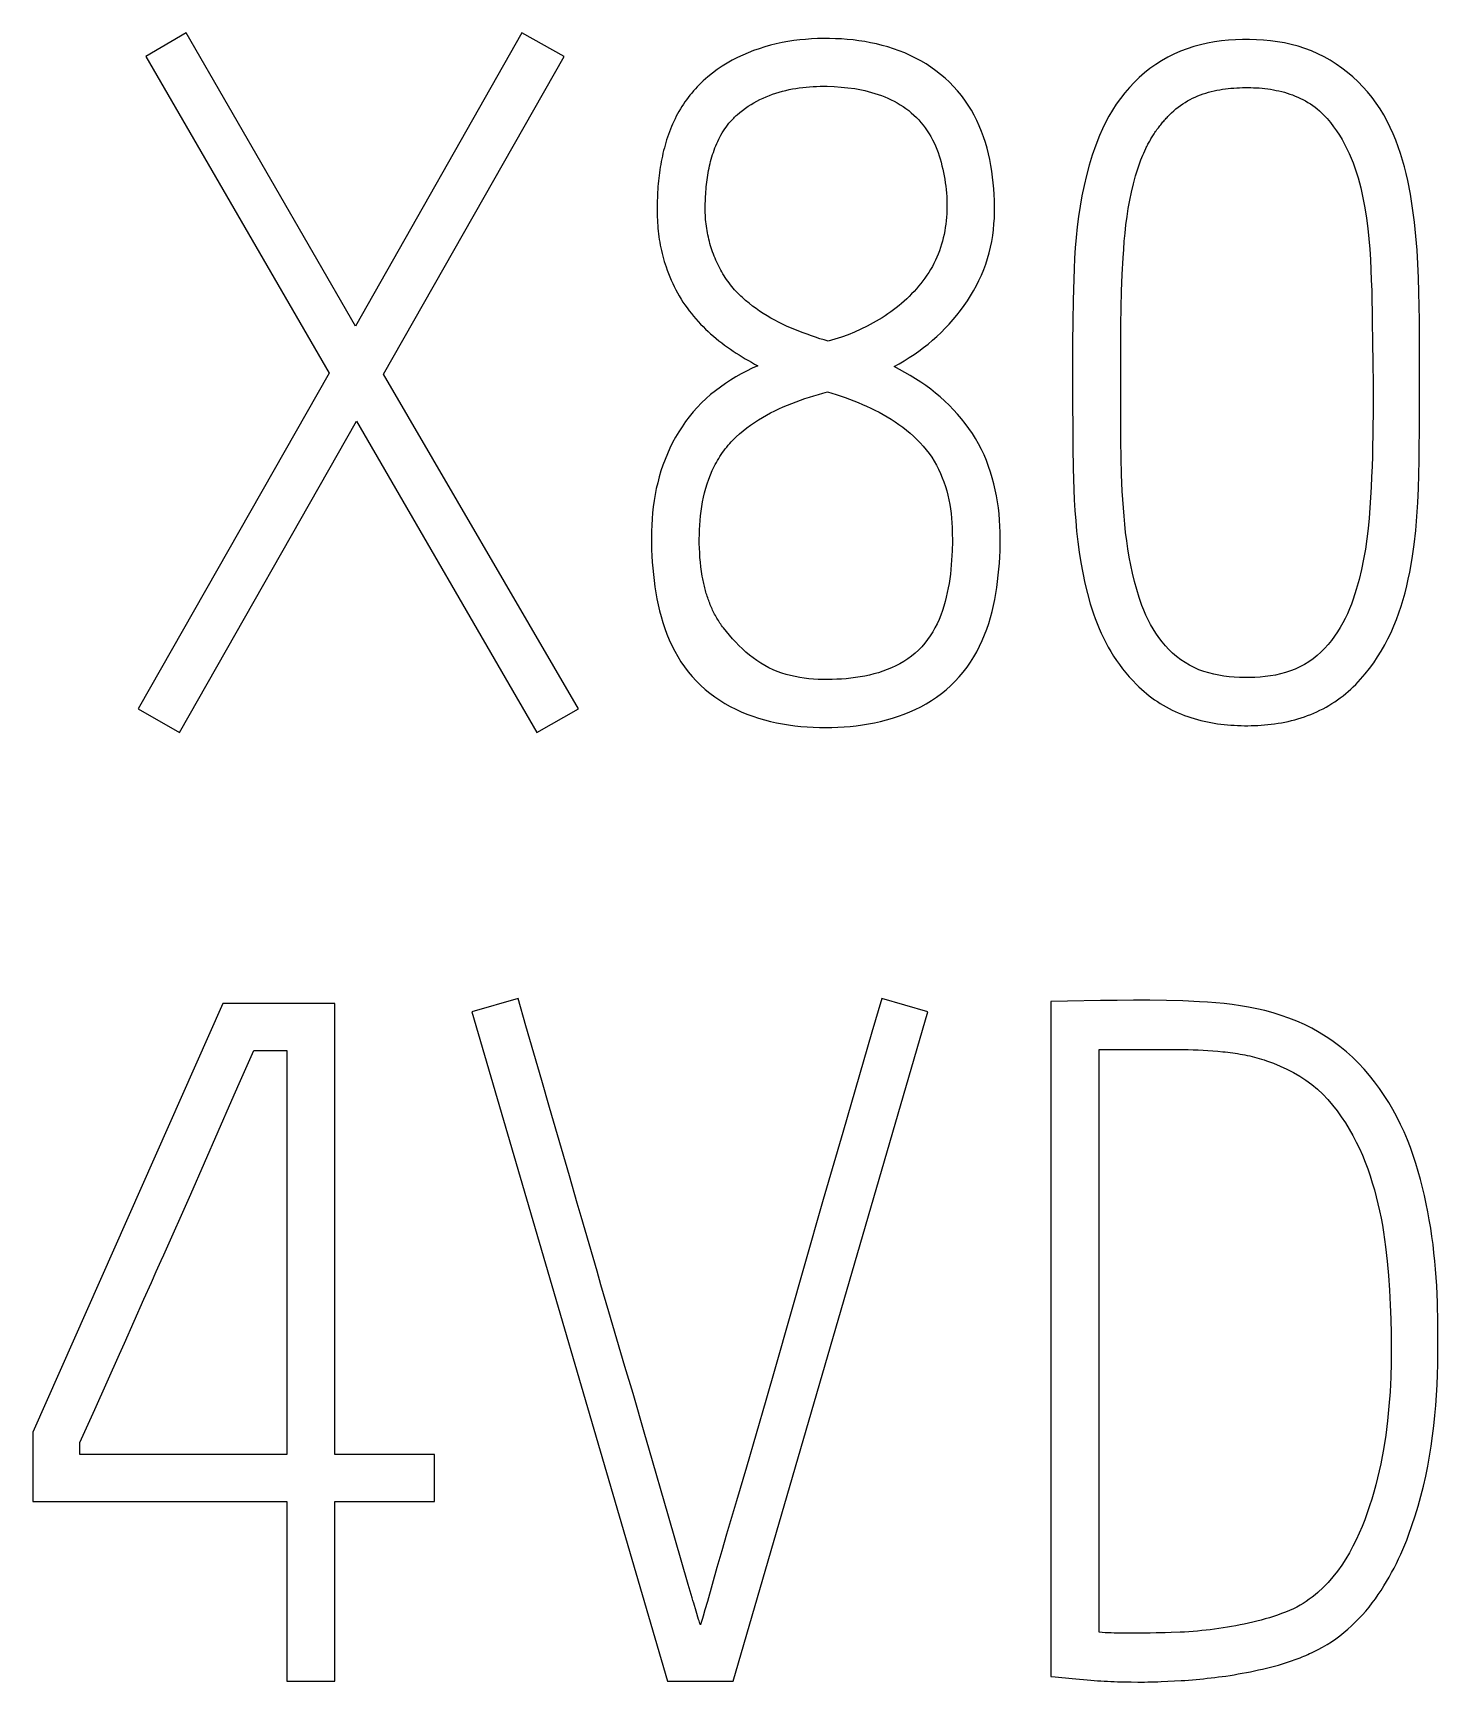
# Model space of a CAD drawing. Header units: millimetres. Extents: x 6750 to 121550, y -28210 to 66060.
# Drawn here: x 38607.055 to 38609.543, y 64501.181 to 64504.1 of the extents above; entities that cross this region are included whole.
import ezdxf

# ---------------------------------------------------------------- set-up
doc = ezdxf.new("R2010")
doc.units = ezdxf.units.MM
doc.layers.add('10500_FRONT_LABELING', color=7, linetype='Continuous')
doc.layers.add('DN.1. NET LIEN MANH', color=7, linetype='Continuous', lineweight=40)

# ---------------------------------------------------------------- blocks, each defined once
blk = doc.blocks.new('A$C0C6D7916')
at = {"layer": '10500_FRONT_LABELING', "linetype": 'Continuous'}
for p, q in [((-34.2996, 30.0083), (-34.3709, 29.9668)), ((-34, 29.4892), (-34.2996, 30.0083)), ((-33.7052, 30.0083), (-34, 29.4892)), ((-33.6302, 29.9668), (-33.7052, 30.0083)), ((-34.3709, 29.9668), (-34.0466, 29.406)), ((-33.95, 29.4042), (-33.6302, 29.9668)), ((-32.2005, 29.5523), (-32.1995, 29.4973)), ((-32.1995, 29.4973), (-32.1989, 29.4606)), ((-32.1158, 29.4502), (-32.1161, 29.4999)), ((-32.1989, 29.4606), (-32.1984, 29.4239)), ((-32.1157, 29.4006), (-32.1158, 29.4502)), ((-34.0466, 29.406), (-34.3843, 28.8116)), ((-33.6052, 28.8116), (-33.95, 29.4042)), ((-32.73, 29.3861), (-32.7295, 29.2745)), ((-34.3112, 28.7699), (-33.9981, 29.321)), ((-33.9981, 29.321), (-33.6787, 28.7699)), ((-34.3843, 28.8116), (-34.3112, 28.7699)), ((-33.6787, 28.7699), (-33.6052, 28.8116)), ((-33.7119, 28.2985), (-33.7936, 28.2751)), ((-33.698, 28.2503), (-33.7119, 28.2985)), ((-33.0679, 28.2985), (-33.0853, 28.2393)), ((-32.9862, 28.2751), (-33.0679, 28.2985)), ((-32.7683, 28.2937), (-32.7683, 27.0982)), ((-34.2347, 28.29), (-34.5709, 27.531)), ((-34.0365, 28.29), (-34.2347, 28.29)), ((-34.0365, 27.4911), (-34.0365, 28.29)), ((-33.7936, 28.2751), (-33.4474, 27.09)), ((-33.3309, 27.09), (-32.9862, 28.2751)), ((-33.684, 28.202), (-33.698, 28.2503)), ((-33.0853, 28.2393), (-33.1371, 28.0616)), ((-34.1798, 28.2068), (-34.1216, 28.2068)), ((-34.1216, 28.2068), (-34.1216, 27.4911)), ((-32.6832, 27.1766), (-32.6832, 28.2086)), ((-32.6832, 28.2086), (-32.5519, 28.2086)), ((-33.6701, 28.1538), (-33.684, 28.202)), ((-33.6561, 28.1055), (-33.6701, 28.1538)), ((-34.2916, 27.9522), (-34.2186, 28.1187)), ((-33.6421, 28.0573), (-33.6561, 28.1055)), ((-33.1371, 28.0616), (-33.1714, 27.9431)), ((-33.6071, 27.9366), (-33.6211, 27.9849)), ((-34.3394, 27.8448), (-34.2916, 27.9522)), ((-33.1714, 27.9431), (-33.2055, 27.8245)), ((-34.3612, 27.7959), (-34.3525, 27.8155)), ((-33.2055, 27.8245), (-33.2561, 27.6464)), ((-34.3743, 27.7666), (-34.3612, 27.7959)), ((-34.409, 27.6885), (-34.3743, 27.7666)), ((-33.5226, 27.6473), (-33.551, 27.7437)), ((-34.4177, 27.6689), (-34.409, 27.6885)), ((-34.4613, 27.5712), (-34.4177, 27.6689)), ((-33.5084, 27.5991), (-33.5226, 27.6473)), ((-33.2561, 27.6464), (-33.2731, 27.5871)), ((-34.4876, 27.5128), (-34.4613, 27.5712)), ((-33.2731, 27.5871), (-33.2902, 27.5278)), ((-34.5709, 27.531), (-34.5709, 27.4079)), ((-34.4876, 27.4911), (-34.4876, 27.5128)), ((-33.2902, 27.5278), (-33.3075, 27.4686)), ((-34.1216, 27.4911), (-34.4876, 27.4911)), ((-33.8601, 27.4911), (-34.0365, 27.4911)), ((-33.8601, 27.4079), (-33.8601, 27.4911)), ((-33.4458, 27.3819), (-33.4806, 27.5026)), ((-34.5709, 27.4079), (-34.1216, 27.4079)), ((-34.1216, 27.4079), (-34.1216, 27.09)), ((-34.0365, 27.09), (-34.0365, 27.4079)), ((-34.0365, 27.4079), (-33.8601, 27.4079)), ((-33.4108, 27.2613), (-33.4458, 27.3819)), ((-33.3681, 27.2613), (-33.3767, 27.2312)), ((-33.3922, 27.1994), (-33.3965, 27.2137)), ((-33.3767, 27.2312), (-33.3811, 27.2162)), ((-32.5926, 27.1751), (-32.6033, 27.1751)), ((-32.582, 27.1753), (-32.5926, 27.1751)), ((-32.5553, 27.176), (-32.566, 27.1756)), ((-32.5394, 27.1766), (-32.5553, 27.176)), ((-32.7683, 27.0982), (-32.7608, 27.0975)), ((-32.7608, 27.0975), (-32.7311, 27.0948)), ((-34.1216, 27.09), (-34.0365, 27.09)), ((-33.4474, 27.09), (-33.3309, 27.09)), ((-32.7311, 27.0948), (-32.6975, 27.0918)), ((-32.5615, 27.0897), (-32.5497, 27.0903)), ((-32.5497, 27.0903), (-32.5378, 27.0909))]:
    blk.add_line(p, q, dxfattribs=at)
for points in [[(-33.0462, 29.4176), (-33.0371, 29.4226), (-33.0281, 29.4279), (-33.0194, 29.4334), (-33.0107, 29.4391), (-33.0023, 29.445), (-32.994, 29.4512), (-32.986, 29.4575), (-32.9781, 29.4641), (-32.9704, 29.471), (-32.9629, 29.4781), (-32.9555, 29.4854), (-32.9484, 29.4929), (-32.9415, 29.5008), (-32.9348, 29.5088), (-32.9284, 29.517), (-32.9222, 29.5255), (-32.9164, 29.5341), (-32.9107, 29.5429), (-32.9054, 29.5519), (-32.9004, 29.561), (-32.8958, 29.5703), (-32.8914, 29.5797), (-32.8874, 29.5893), (-32.8838, 29.5991), (-32.8806, 29.6089), (-32.8777, 29.6189), (-32.8752, 29.629), (-32.8732, 29.6392), (-32.8715, 29.6494), (-32.8702, 29.6597), (-32.8693, 29.6701), (-32.8686, 29.6805), (-32.8683, 29.6909), (-32.8683, 29.7013), (-32.8685, 29.7117), (-32.869, 29.7221), (-32.8697, 29.7325), (-32.8706, 29.7429), (-32.8718, 29.7532), (-32.8732, 29.7635), (-32.8749, 29.7738), (-32.8768, 29.784), (-32.8791, 29.7942), (-32.8816, 29.8043), (-32.8845, 29.8144), (-32.8877, 29.8243), (-32.8913, 29.8341), (-32.8952, 29.8438), (-32.8995, 29.8533), (-32.9042, 29.8626), (-32.9093, 29.8718), (-32.9148, 29.8807), (-32.9207, 29.8893), (-32.927, 29.8977), (-32.9337, 29.9058), (-32.9408, 29.9136), (-32.9481, 29.921), (-32.9559, 29.9282), (-32.9639, 29.935), (-32.9722, 29.9415), (-32.9808, 29.9477), (-32.9896, 29.9534), (-32.9987, 29.9589), (-33.008, 29.9639), (-33.0175, 29.9686), (-33.0272, 29.9729), (-33.037, 29.9768), (-33.0469, 29.9803), (-33.0569, 29.9835), (-33.0671, 29.9864), (-33.0773, 29.9889), (-33.0876, 29.9911), (-33.0979, 29.993), (-33.1083, 29.9946), (-33.1187, 29.9959), (-33.1291, 29.9969), (-33.1395, 29.9977), (-33.15, 29.9982), (-33.1605, 29.9985), (-33.1711, 29.9985), (-33.1816, 29.9983), (-33.1922, 29.9978), (-33.2027, 29.997), (-33.2132, 29.996), (-33.2237, 29.9947), (-33.2341, 29.9931), (-33.2445, 29.9912), (-33.2547, 29.989), (-33.2649, 29.9865), (-33.275, 29.9837), (-33.285, 29.9805), (-33.2949, 29.9771), (-33.3046, 29.9733), (-33.3142, 29.9692), (-33.3236, 29.9647), (-33.3329, 29.9599), (-33.3419, 29.9548), (-33.3508, 29.9493), (-33.3594, 29.9434), (-33.3678, 29.9372), (-33.376, 29.9306), (-33.384, 29.9236)], [(-32.1161, 29.4999), (-32.1164, 29.5248), (-32.1168, 29.5496), (-32.1176, 29.5745), (-32.1187, 29.5993), (-32.1202, 29.624), (-32.1222, 29.6487), (-32.1248, 29.6734), (-32.128, 29.6981), (-32.1319, 29.7227), (-32.1366, 29.7471), (-32.1394, 29.7593), (-32.1424, 29.7713), (-32.1457, 29.7833), (-32.1494, 29.7951), (-32.1534, 29.8069), (-32.1577, 29.8184), (-32.1624, 29.8299), (-32.1676, 29.8411), (-32.1731, 29.8522), (-32.179, 29.8631), (-32.1855, 29.8738), (-32.1924, 29.8841), (-32.1998, 29.8941), (-32.2077, 29.9038), (-32.216, 29.9131), (-32.2247, 29.922), (-32.2338, 29.9305), (-32.2432, 29.9385), (-32.2531, 29.9461), (-32.2633, 29.9533), (-32.2738, 29.9599), (-32.2846, 29.966), (-32.2957, 29.9716), (-32.3071, 29.9766), (-32.3188, 29.981), (-32.3307, 29.9848), (-32.3428, 29.988), (-32.355, 29.9906), (-32.3673, 29.9928), (-32.3796, 29.9944), (-32.392, 29.9956), (-32.4044, 29.9964), (-32.4169, 29.9967), (-32.4293, 29.9967), (-32.4418, 29.9962), (-32.4542, 29.9954), (-32.4666, 29.9941), (-32.479, 29.9924), (-32.4912, 29.9901), (-32.5034, 29.9874), (-32.5154, 29.9841), (-32.5273, 29.9803), (-32.539, 29.9759), (-32.5505, 29.9709), (-32.5617, 29.9654), (-32.5725, 29.9592), (-32.5829, 29.9525), (-32.593, 29.9453), (-32.6027, 29.9375), (-32.612, 29.9294), (-32.621, 29.9207), (-32.6295, 29.9116), (-32.6377, 29.9022), (-32.6454, 29.8924), (-32.6527, 29.8822), (-32.6595, 29.8717), (-32.6659, 29.8609), (-32.6718, 29.8498), (-32.6773, 29.8385), (-32.6823, 29.8269)], [(-33.384, 29.9236), (-33.3876, 29.9201), (-33.3912, 29.9166), (-33.3947, 29.9131), (-33.398, 29.9094), (-33.4013, 29.9057), (-33.4045, 29.902), (-33.4076, 29.8981), (-33.4107, 29.8942), (-33.4136, 29.8902), (-33.4165, 29.8862), (-33.4192, 29.8821), (-33.4219, 29.8779), (-33.4245, 29.8737), (-33.427, 29.8694), (-33.4294, 29.8651), (-33.4317, 29.8607), (-33.434, 29.8562), (-33.4362, 29.8517), (-33.4382, 29.8471), (-33.4402, 29.8425), (-33.4421, 29.8379), (-33.4439, 29.8333), (-33.4456, 29.8286), (-33.4472, 29.8239), (-33.4488, 29.8192), (-33.4502, 29.8145), (-33.4516, 29.8097), (-33.4529, 29.8049), (-33.4542, 29.8001), (-33.4553, 29.7953), (-33.4564, 29.7904), (-33.4575, 29.7855), (-33.4584, 29.7806), (-33.4593, 29.7757), (-33.4601, 29.7708), (-33.4609, 29.7659), (-33.4616, 29.7609), (-33.4622, 29.756), (-33.4628, 29.7511), (-33.4633, 29.7462), (-33.4638, 29.7412), (-33.4642, 29.7363), (-33.4645, 29.7314), (-33.4648, 29.7265), (-33.4651, 29.7215), (-33.4653, 29.7166), (-33.4655, 29.7117), (-33.4656, 29.7068), (-33.4656, 29.7018), (-33.4657, 29.6969), (-33.4656, 29.692), (-33.4655, 29.6871), (-33.4654, 29.6821), (-33.4652, 29.6772), (-33.4649, 29.6723), (-33.4646, 29.6673), (-33.4642, 29.6624), (-33.4637, 29.6575), (-33.4631, 29.6526), (-33.4625, 29.6476), (-33.4618, 29.6427), (-33.461, 29.6378), (-33.4601, 29.6328), (-33.4592, 29.6279), (-33.4581, 29.623), (-33.457, 29.6181), (-33.4557, 29.6132), (-33.4544, 29.6084), (-33.453, 29.6036), (-33.4514, 29.5988), (-33.4498, 29.5941)], [(-33.3239, 29.8635), (-33.3192, 29.8675), (-33.3144, 29.8713), (-33.3095, 29.875), (-33.3045, 29.8784), (-33.2994, 29.8817), (-33.2942, 29.8848), (-33.2889, 29.8877), (-33.2836, 29.8904), (-33.2781, 29.893), (-33.2726, 29.8954), (-33.267, 29.8977), (-33.2613, 29.8998), (-33.2556, 29.9017), (-33.2498, 29.9035), (-33.2439, 29.9051), (-33.238, 29.9066), (-33.2321, 29.908), (-33.2261, 29.9091), (-33.2201, 29.9102), (-33.214, 29.9111), (-33.2079, 29.9119), (-33.2018, 29.9126), (-33.1956, 29.9131), (-33.1895, 29.9135), (-33.1833, 29.9138), (-33.1771, 29.914), (-33.1648, 29.9139), (-33.1524, 29.9135), (-33.1401, 29.9126), (-33.1279, 29.9113), (-33.1158, 29.9097), (-33.1098, 29.9086), (-33.1038, 29.9075), (-33.0978, 29.9062), (-33.0918, 29.9047), (-33.0859, 29.9031), (-33.08, 29.9013), (-33.0741, 29.8994), (-33.0684, 29.8973), (-33.0627, 29.8951), (-33.057, 29.8927), (-33.0515, 29.8901), (-33.046, 29.8873), (-33.0407, 29.8844), (-33.0354, 29.8813), (-33.0303, 29.878), (-33.0252, 29.8746), (-33.0203, 29.8709), (-33.0156, 29.8671), (-33.0111, 29.863), (-33.0067, 29.8588), (-33.0025, 29.8544), (-32.9985, 29.8498), (-32.9946, 29.845), (-32.9909, 29.8401), (-32.9875, 29.8351), (-32.9842, 29.8299), (-32.9811, 29.8247), (-32.9781, 29.8193), (-32.9754, 29.8138), (-32.9728, 29.8082), (-32.9705, 29.8025), (-32.9683, 29.7968), (-32.9663, 29.791), (-32.9645, 29.7852), (-32.9629, 29.7793), (-32.9613, 29.7733), (-32.9599, 29.7674), (-32.9586, 29.7614), (-32.9574, 29.7553), (-32.9564, 29.7493), (-32.9554, 29.7432), (-32.9546, 29.7371), (-32.9539, 29.731), (-32.9534, 29.7248), (-32.953, 29.7187), (-32.9527, 29.7125), (-32.9525, 29.7064), (-32.9525, 29.7002), (-32.9526, 29.6941), (-32.9529, 29.688), (-32.9533, 29.6819), (-32.9539, 29.6758), (-32.9546, 29.6697), (-32.9554, 29.6637), (-32.9565, 29.6577), (-32.9576, 29.6517), (-32.959, 29.6458), (-32.9604, 29.6399), (-32.9621, 29.6341), (-32.9639, 29.6283), (-32.9659, 29.6226), (-32.968, 29.6169), (-32.9703, 29.6113), (-32.9728, 29.6058), (-32.9755, 29.6003), (-32.9783, 29.5949), (-32.9814, 29.5896), (-32.9846, 29.5844), (-32.9879, 29.5793), (-32.9915, 29.5742), (-32.9951, 29.5693), (-32.9989, 29.5645), (-33.0028, 29.5597), (-33.0067, 29.5551), (-33.0108, 29.5506), (-33.015, 29.5462), (-33.0193, 29.5419), (-33.0237, 29.5376), (-33.0282, 29.5335), (-33.0328, 29.5295), (-33.0374, 29.5256), (-33.0422, 29.5218), (-33.047, 29.518), (-33.0519, 29.5144), (-33.0569, 29.5109), (-33.062, 29.5075), (-33.0671, 29.5042), (-33.0723, 29.5009), (-33.0829, 29.4948), (-33.0937, 29.489), (-33.1048, 29.4836), (-33.1161, 29.4786), (-33.1275, 29.474), (-33.1391, 29.4698), (-33.1508, 29.4659), (-33.1627, 29.4624)], [(-32.5583, 29.8635), (-32.5547, 29.8671), (-32.5509, 29.8705), (-32.5471, 29.8738), (-32.5432, 29.8769), (-32.5392, 29.8799), (-32.5351, 29.8827), (-32.5308, 29.8854), (-32.5265, 29.888), (-32.5221, 29.8904), (-32.5176, 29.8926), (-32.513, 29.8948), (-32.5083, 29.8967), (-32.5036, 29.8986), (-32.4989, 29.9003), (-32.4941, 29.9018), (-32.4892, 29.9033), (-32.4844, 29.9046), (-32.4795, 29.9057), (-32.4745, 29.9068), (-32.4696, 29.9077), (-32.4646, 29.9086), (-32.4596, 29.9093), (-32.4546, 29.9099), (-32.4496, 29.9104), (-32.4445, 29.9108), (-32.4395, 29.9112), (-32.4345, 29.9114), (-32.4295, 29.9116), (-32.4245, 29.9117), (-32.4195, 29.9117), (-32.4145, 29.9116), (-32.4096, 29.9114), (-32.4046, 29.9112), (-32.3996, 29.9109), (-32.3946, 29.9104), (-32.3896, 29.9099), (-32.3846, 29.9093), (-32.3796, 29.9085), (-32.3746, 29.9077), (-32.3697, 29.9067), (-32.3647, 29.9057), (-32.3598, 29.9045), (-32.3549, 29.9032), (-32.3501, 29.9017), (-32.3453, 29.9002), (-32.3406, 29.8985), (-32.3359, 29.8966), (-32.3312, 29.8947), (-32.3267, 29.8925), (-32.3221, 29.8903), (-32.3177, 29.8879), (-32.3133, 29.8853), (-32.309, 29.8826), (-32.3048, 29.8798), (-32.3007, 29.8768), (-32.2968, 29.8737), (-32.2929, 29.8704), (-32.2891, 29.867), (-32.2855, 29.8635)], [(-33.3806, 29.6937), (-33.3805, 29.7021), (-33.3805, 29.7063), (-33.3803, 29.7105), (-33.3802, 29.7147), (-33.38, 29.7189), (-33.3797, 29.7231), (-33.3794, 29.7273), (-33.3791, 29.7315), (-33.3787, 29.7357), (-33.3783, 29.7399), (-33.3778, 29.744), (-33.3772, 29.7482), (-33.3767, 29.7523), (-33.376, 29.7565), (-33.3753, 29.7606), (-33.3746, 29.7647), (-33.3737, 29.7688), (-33.3729, 29.7729), (-33.3719, 29.7769), (-33.3709, 29.7809), (-33.3698, 29.785), (-33.3687, 29.789), (-33.3674, 29.793), (-33.3661, 29.7969), (-33.3647, 29.8009), (-33.3633, 29.8048), (-33.3617, 29.8087), (-33.3601, 29.8126), (-33.3583, 29.8164), (-33.3565, 29.8202), (-33.3546, 29.8239), (-33.3526, 29.8276), (-33.3505, 29.8312), (-33.3483, 29.8348), (-33.346, 29.8383), (-33.3436, 29.8417), (-33.3411, 29.8451), (-33.3385, 29.8483), (-33.3358, 29.8516), (-33.333, 29.8547), (-33.3301, 29.8577), (-33.3286, 29.8592), (-33.327, 29.8607), (-33.3255, 29.8621), (-33.3239, 29.8635)], [(-32.6092, 29.7836), (-32.6076, 29.7877), (-32.6059, 29.7917), (-32.6042, 29.7957), (-32.6024, 29.7996), (-32.6005, 29.8036), (-32.5996, 29.8055), (-32.5986, 29.8074), (-32.5976, 29.8094), (-32.5966, 29.8113), (-32.5956, 29.8132), (-32.5945, 29.8151), (-32.5935, 29.817), (-32.5924, 29.8189), (-32.5913, 29.8208), (-32.5902, 29.8226), (-32.589, 29.8245), (-32.5879, 29.8263), (-32.5867, 29.8282), (-32.5855, 29.83), (-32.5843, 29.8318), (-32.5831, 29.8336), (-32.5819, 29.8353), (-32.5806, 29.8371), (-32.5794, 29.8389), (-32.5781, 29.8406), (-32.5768, 29.8423), (-32.5754, 29.844), (-32.5741, 29.8457), (-32.5728, 29.8474), (-32.5714, 29.8491), (-32.57, 29.8508), (-32.5686, 29.8524), (-32.5672, 29.854), (-32.5657, 29.8556), (-32.5643, 29.8572), (-32.5628, 29.8588), (-32.5613, 29.8604), (-32.5598, 29.862), (-32.5583, 29.8635)], [(-32.2855, 29.8635), (-32.2793, 29.8567), (-32.2734, 29.8496), (-32.2678, 29.8423), (-32.2625, 29.8348), (-32.2576, 29.8272), (-32.2529, 29.8194), (-32.2485, 29.8114), (-32.2443, 29.8032), (-32.2405, 29.795), (-32.2368, 29.7866), (-32.2335, 29.7781), (-32.2303, 29.7695), (-32.2274, 29.7608), (-32.2247, 29.752), (-32.2199, 29.7343), (-32.2159, 29.7164), (-32.2126, 29.6985), (-32.2098, 29.6804), (-32.2074, 29.6622), (-32.2055, 29.644), (-32.204, 29.6257), (-32.2027, 29.6074), (-32.2018, 29.589), (-32.2011, 29.5706), (-32.2005, 29.5523)], [(-32.6823, 29.8269), (-32.6891, 29.8095), (-32.6951, 29.7918), (-32.7006, 29.774), (-32.7054, 29.7561), (-32.7097, 29.7381), (-32.7134, 29.7199), (-32.7166, 29.7017), (-32.7194, 29.6833), (-32.7217, 29.6649), (-32.7237, 29.6464), (-32.7252, 29.6279), (-32.7265, 29.6093), (-32.7274, 29.5907), (-32.7281, 29.5721), (-32.7291, 29.5349), (-32.7297, 29.4977), (-32.73, 29.4605), (-32.7301, 29.4233), (-32.73, 29.3861)], [(-32.6448, 29.4332), (-32.6447, 29.4627), (-32.6445, 29.4923), (-32.644, 29.5218), (-32.6433, 29.5513), (-32.6421, 29.5807), (-32.6406, 29.6101), (-32.6396, 29.6248), (-32.6385, 29.6394), (-32.6371, 29.6541), (-32.6355, 29.6686), (-32.6336, 29.6832), (-32.6314, 29.6977), (-32.6288, 29.7122), (-32.6259, 29.7266), (-32.6224, 29.741), (-32.6185, 29.7553), (-32.6141, 29.7695), (-32.6092, 29.7836)], [(-33.1627, 29.4624), (-33.1702, 29.4647), (-33.1777, 29.467), (-33.1852, 29.4695), (-33.1926, 29.472), (-33.2001, 29.4747), (-33.2074, 29.4774), (-33.2148, 29.4802), (-33.2221, 29.4832), (-33.2293, 29.4862), (-33.2365, 29.4894), (-33.2436, 29.4928), (-33.2506, 29.4962), (-33.2575, 29.4998), (-33.2643, 29.5036), (-33.2711, 29.5075), (-33.2777, 29.5116), (-33.2842, 29.5158), (-33.2906, 29.5202), (-33.2969, 29.5248), (-33.303, 29.5296), (-33.309, 29.5346), (-33.3148, 29.5397), (-33.3177, 29.5424), (-33.3205, 29.5451), (-33.3232, 29.5479), (-33.3259, 29.5507), (-33.3285, 29.5536), (-33.331, 29.5565), (-33.3335, 29.5595), (-33.3359, 29.5626), (-33.3383, 29.5657), (-33.3406, 29.5688), (-33.3428, 29.572), (-33.345, 29.5752), (-33.3471, 29.5784), (-33.3491, 29.5817), (-33.3511, 29.5851), (-33.353, 29.5885), (-33.3549, 29.5919), (-33.3566, 29.5954), (-33.3584, 29.5988), (-33.36, 29.6024), (-33.3616, 29.6059), (-33.3631, 29.6095), (-33.3646, 29.6131), (-33.366, 29.6168), (-33.3674, 29.6205), (-33.3686, 29.6242), (-33.3698, 29.6279), (-33.371, 29.6316), (-33.3721, 29.6354), (-33.3731, 29.6392), (-33.3741, 29.643), (-33.3749, 29.6468), (-33.3758, 29.6507), (-33.3765, 29.6546), (-33.3772, 29.6584), (-33.3779, 29.6623), (-33.3784, 29.6662), (-33.3789, 29.6701), (-33.3794, 29.674), (-33.3798, 29.678), (-33.3801, 29.6819), (-33.3803, 29.6858), (-33.3805, 29.6898), (-33.3806, 29.6937)], [(-33.4498, 29.5941), (-33.4477, 29.5881), (-33.4454, 29.5822), (-33.4431, 29.5764), (-33.4406, 29.5706), (-33.4381, 29.5649), (-33.4354, 29.5592), (-33.4325, 29.5536), (-33.4296, 29.5481), (-33.4265, 29.5426), (-33.4232, 29.5372), (-33.4199, 29.5319), (-33.4164, 29.5267), (-33.4127, 29.5216), (-33.409, 29.5165), (-33.4051, 29.5116), (-33.4011, 29.5068), (-33.3971, 29.5021), (-33.3929, 29.4974), (-33.3887, 29.4928), (-33.3844, 29.4884), (-33.38, 29.484), (-33.3755, 29.4796), (-33.3709, 29.4754), (-33.3661, 29.4713), (-33.3613, 29.4673), (-33.3564, 29.4634), (-33.3514, 29.4595), (-33.3463, 29.4558), (-33.3412, 29.4521), (-33.336, 29.4485), (-33.3308, 29.445), (-33.3256, 29.4415), (-33.3203, 29.4382), (-33.3149, 29.4348), (-33.3096, 29.4315), (-33.3041, 29.4283), (-33.2987, 29.4252), (-33.2932, 29.4221), (-33.2876, 29.4191)], [(-32.6073, 28.9948), (-32.6121, 29.0089), (-32.6165, 29.0231), (-32.6204, 29.0373), (-32.6239, 29.0516), (-32.627, 29.066), (-32.6297, 29.0804), (-32.6321, 29.0948), (-32.6343, 29.1093), (-32.6361, 29.1238), (-32.6377, 29.1384), (-32.639, 29.153), (-32.6402, 29.1677), (-32.642, 29.197), (-32.6433, 29.2264), (-32.6441, 29.2559), (-32.6446, 29.2854), (-32.6448, 29.315), (-32.6449, 29.3445), (-32.6448, 29.4332)], [(-33.2876, 29.4191), (-33.2976, 29.4145), (-33.3074, 29.4096), (-33.317, 29.4045), (-33.3264, 29.3992), (-33.3357, 29.3935), (-33.3448, 29.3876), (-33.3537, 29.3814), (-33.3624, 29.3748), (-33.3709, 29.368), (-33.3791, 29.3608), (-33.3871, 29.3532), (-33.3947, 29.3454), (-33.402, 29.3372), (-33.4089, 29.3288), (-33.4154, 29.3201), (-33.4216, 29.3112), (-33.4275, 29.3021), (-33.433, 29.2927), (-33.4382, 29.2831), (-33.443, 29.2733), (-33.4475, 29.2634), (-33.4517, 29.2533), (-33.4554, 29.2432), (-33.4589, 29.2329), (-33.4619, 29.2225), (-33.4647, 29.212), (-33.4671, 29.2015), (-33.4692, 29.1909), (-33.471, 29.1802), (-33.4725, 29.1695), (-33.4737, 29.1587), (-33.4746, 29.1478), (-33.4753, 29.137), (-33.4757, 29.1261), (-33.4759, 29.1152), (-33.4758, 29.1042), (-33.4755, 29.0933), (-33.475, 29.0824), (-33.4743, 29.0714), (-33.4734, 29.0605), (-33.4724, 29.0496), (-33.4711, 29.0388), (-33.4697, 29.0279), (-33.468, 29.0172), (-33.4661, 29.0065), (-33.4639, 28.9958), (-33.4614, 28.9853), (-33.4586, 28.9748), (-33.4555, 28.9644), (-33.4521, 28.954), (-33.4483, 28.9438), (-33.4442, 28.9336), (-33.4396, 28.9237), (-33.4346, 28.9139), (-33.4293, 28.9044), (-33.4235, 28.8951), (-33.4173, 28.8861), (-33.4108, 28.8774), (-33.4039, 28.8691), (-33.3965, 28.861), (-33.3889, 28.8534), (-33.3808, 28.8461), (-33.3724, 28.8392), (-33.3638, 28.8327), (-33.3548, 28.8267), (-33.3456, 28.821), (-33.3362, 28.8158), (-33.3266, 28.8109), (-33.3167, 28.8064), (-33.3067, 28.8023), (-33.2965, 28.7986), (-33.2862, 28.7952), (-33.2757, 28.7921), (-33.2651, 28.7894), (-33.2544, 28.787), (-33.2437, 28.7849), (-33.2328, 28.7831), (-33.222, 28.7816), (-33.211, 28.7804), (-33.2001, 28.7795), (-33.1892, 28.7789), (-33.1783, 28.7785), (-33.1674, 28.7784), (-33.1566, 28.7785), (-33.1457, 28.7789), (-33.1348, 28.7796), (-33.1239, 28.7805), (-33.113, 28.7816), (-33.1022, 28.7831), (-33.0914, 28.7848), (-33.0806, 28.7869), (-33.07, 28.7893), (-33.0594, 28.792), (-33.0489, 28.795), (-33.0386, 28.7984), (-33.0284, 28.8021), (-33.0184, 28.8061), (-33.0085, 28.8106), (-32.9989, 28.8154), (-32.9894, 28.8206), (-32.9801, 28.8262), (-32.9711, 28.8322), (-32.9624, 28.8386), (-32.9539, 28.8455), (-32.9458, 28.8527), (-32.938, 28.8604), (-32.9306, 28.8683), (-32.9236, 28.8767), (-32.917, 28.8853), (-32.9108, 28.8942), (-32.905, 28.9034), (-32.8996, 28.9128), (-32.8946, 28.9225), (-32.89, 28.9324), (-32.8858, 28.9425), (-32.882, 28.9526), (-32.8786, 28.9629), (-32.8755, 28.9733), (-32.8727, 28.9838), (-32.8702, 28.9944), (-32.8679, 29.005), (-32.866, 29.0157), (-32.8643, 29.0264), (-32.8628, 29.0372), (-32.8616, 29.048), (-32.8605, 29.0588), (-32.8596, 29.0697), (-32.8589, 29.0806), (-32.8584, 29.0915), (-32.8581, 29.1024), (-32.858, 29.1133), (-32.8582, 29.1242), (-32.8586, 29.1351), (-32.8593, 29.1459), (-32.8602, 29.1567), (-32.8615, 29.1675), (-32.863, 29.1782), (-32.8648, 29.1889), (-32.8669, 29.1994), (-32.8694, 29.2099), (-32.8722, 29.2204), (-32.8753, 29.2307), (-32.8788, 29.2409), (-32.8826, 29.2511), (-32.8869, 29.2611), (-32.8915, 29.2709), (-32.8965, 29.2806), (-32.9018, 29.29), (-32.9075, 29.2991), (-32.9136, 29.3081), (-32.92, 29.3167), (-32.9267, 29.3252), (-32.9337, 29.3334), (-32.941, 29.3413), (-32.9485, 29.3491), (-32.9564, 29.3565), (-32.9644, 29.3638), (-32.9728, 29.3708), (-32.9813, 29.3775), (-32.99, 29.384), (-32.999, 29.3902), (-33.0081, 29.3962), (-33.0174, 29.4019), (-33.0269, 29.4074), (-33.0365, 29.4126), (-33.0462, 29.4176)], [(-32.1984, 29.4239), (-32.1981, 29.3873), (-32.198, 29.3689), (-32.198, 29.3506), (-32.1981, 29.3323), (-32.1982, 29.3139), (-32.1985, 29.2956), (-32.1988, 29.2773), (-32.1993, 29.2589), (-32.1999, 29.2406), (-32.2006, 29.2223), (-32.2015, 29.204), (-32.2024, 29.1857), (-32.2036, 29.1674), (-32.2051, 29.1491), (-32.2069, 29.1308), (-32.209, 29.1126), (-32.2116, 29.0945), (-32.2147, 29.0765), (-32.2184, 29.0586), (-32.2227, 29.0408), (-32.2277, 29.0231), (-32.2333, 29.0056), (-32.2365, 28.997), (-32.2399, 28.9885), (-32.2435, 28.9801), (-32.2474, 28.9718), (-32.2516, 28.9636), (-32.2562, 28.9556), (-32.261, 28.9478), (-32.2662, 28.9401), (-32.2718, 28.9327), (-32.2776, 28.9255), (-32.2838, 28.9187), (-32.2903, 28.9121), (-32.2971, 28.906), (-32.3042, 28.9002), (-32.3117, 28.895), (-32.3195, 28.8902), (-32.3275, 28.8859), (-32.3358, 28.8821), (-32.3443, 28.8788), (-32.353, 28.876), (-32.3619, 28.8736), (-32.3709, 28.8715), (-32.3799, 28.8699), (-32.389, 28.8687), (-32.3982, 28.8677), (-32.4073, 28.8671), (-32.4165, 28.8668), (-32.4257, 28.8668), (-32.4348, 28.867), (-32.444, 28.8675), (-32.4531, 28.8683), (-32.4622, 28.8695), (-32.4712, 28.871), (-32.4801, 28.8728), (-32.489, 28.8751), (-32.4977, 28.8777), (-32.5063, 28.8809), (-32.5147, 28.8846), (-32.5229, 28.8887), (-32.5308, 28.8934), (-32.5385, 28.8985), (-32.5459, 28.904), (-32.5529, 28.91), (-32.5596, 28.9164), (-32.5658, 28.9232), (-32.5717, 28.9304), (-32.5773, 28.9377), (-32.5825, 28.9453), (-32.5875, 28.9531), (-32.5921, 28.9611), (-32.5964, 28.9692), (-32.6004, 28.9776), (-32.604, 28.9861), (-32.6073, 28.9948)], [(-32.2288, 28.8549), (-32.2201, 28.864), (-32.2119, 28.8734), (-32.2041, 28.8831), (-32.1968, 28.8931), (-32.1899, 28.9034), (-32.1834, 28.914), (-32.1773, 28.9247), (-32.1716, 28.9357), (-32.1662, 28.9469), (-32.1612, 28.9583), (-32.1566, 28.9699), (-32.1523, 28.9815), (-32.1484, 28.9933), (-32.1447, 29.0052), (-32.1414, 29.0172), (-32.1383, 29.0293), (-32.1356, 29.0414), (-32.1331, 29.0535), (-32.1287, 29.078), (-32.1252, 29.1026), (-32.1225, 29.1273), (-32.1204, 29.1521), (-32.1189, 29.177), (-32.1178, 29.2019), (-32.1171, 29.2268), (-32.1166, 29.2516), (-32.1163, 29.2765), (-32.1161, 29.3013), (-32.1159, 29.3261), (-32.1157, 29.3509), (-32.1157, 29.4006)], [(-33.3858, 29.0466), (-33.387, 29.0548), (-33.3881, 29.063), (-33.389, 29.0713), (-33.3898, 29.0795), (-33.3903, 29.0877), (-33.3907, 29.0959), (-33.391, 29.1041), (-33.391, 29.1123), (-33.3909, 29.1205), (-33.3906, 29.1288), (-33.3902, 29.137), (-33.3896, 29.1452), (-33.3888, 29.1534), (-33.3878, 29.1617), (-33.3866, 29.1699), (-33.3852, 29.1781), (-33.3835, 29.1862), (-33.3816, 29.1943), (-33.3795, 29.2023), (-33.3771, 29.2102), (-33.3744, 29.2181), (-33.3714, 29.2258), (-33.3682, 29.2334), (-33.3664, 29.2371), (-33.3646, 29.2408), (-33.3628, 29.2444), (-33.3608, 29.248), (-33.3588, 29.2516), (-33.3567, 29.2551), (-33.3545, 29.2586), (-33.3523, 29.262), (-33.3499, 29.2654), (-33.3475, 29.2687), (-33.3451, 29.272), (-33.3425, 29.2752), (-33.3399, 29.2783), (-33.3372, 29.2814), (-33.3344, 29.2844), (-33.3316, 29.2874), (-33.3287, 29.2903), (-33.3257, 29.2931), (-33.3197, 29.2987), (-33.3134, 29.304), (-33.3069, 29.3092), (-33.3002, 29.3141), (-33.2934, 29.3188), (-33.2864, 29.3232), (-33.2794, 29.3275), (-33.2722, 29.3316), (-33.2649, 29.3355), (-33.2575, 29.3392), (-33.2501, 29.3427), (-33.2425, 29.3461), (-33.2349, 29.3494), (-33.2273, 29.3525), (-33.2195, 29.3554), (-33.2118, 29.3583), (-33.2039, 29.361), (-33.1961, 29.3635), (-33.1881, 29.366), (-33.1802, 29.3684), (-33.1722, 29.3706), (-33.1642, 29.3728)], [(-33.1642, 29.3728), (-33.1485, 29.3679), (-33.1329, 29.3626), (-33.1175, 29.3569), (-33.1099, 29.3539), (-33.1023, 29.3507), (-33.0948, 29.3474), (-33.0874, 29.3439), (-33.08, 29.3403), (-33.0727, 29.3366), (-33.0655, 29.3327), (-33.0583, 29.3286), (-33.0513, 29.3243), (-33.0443, 29.3198), (-33.0375, 29.3151), (-33.0308, 29.3102), (-33.0242, 29.3051), (-33.0179, 29.2998), (-33.0117, 29.2943), (-33.0057, 29.2886), (-33, 29.2827), (-32.9945, 29.2766), (-32.9892, 29.2703), (-32.9843, 29.2638), (-32.9795, 29.2571), (-32.9751, 29.2502), (-32.971, 29.2431), (-32.9673, 29.2359), (-32.9638, 29.2285), (-32.9607, 29.2209), (-32.9578, 29.2133), (-32.9552, 29.2055), (-32.9529, 29.1977), (-32.9508, 29.1897), (-32.949, 29.1817), (-32.9475, 29.1736), (-32.9462, 29.1655), (-32.9451, 29.1573), (-32.9443, 29.149), (-32.9436, 29.1408), (-32.9432, 29.1325), (-32.943, 29.1243), (-32.9429, 29.1077), (-32.9433, 29.0912), (-32.9442, 29.0747), (-32.9448, 29.0665), (-32.9456, 29.0583), (-32.9465, 29.0501), (-32.9476, 29.042), (-32.9488, 29.0338), (-32.9503, 29.0257), (-32.9519, 29.0176), (-32.9537, 29.0095), (-32.9557, 29.0015), (-32.958, 28.9935), (-32.9605, 28.9856), (-32.9634, 28.9777), (-32.9665, 28.97), (-32.97, 28.9624), (-32.9737, 28.9551), (-32.9778, 28.9478), (-32.9821, 28.9409), (-32.9868, 28.9341), (-32.9919, 28.9276), (-32.9972, 28.9214), (-33.0029, 28.9155), (-33.0089, 28.9099), (-33.0152, 28.9047), (-33.0219, 28.8999), (-33.0289, 28.8954), (-33.036, 28.8913), (-33.0433, 28.8875), (-33.0507, 28.8841), (-33.0583, 28.881), (-33.0661, 28.8782), (-33.0739, 28.8756), (-33.0819, 28.8734), (-33.0899, 28.8714), (-33.098, 28.8697), (-33.1062, 28.8682), (-33.1144, 28.8669), (-33.1227, 28.8659), (-33.1309, 28.865), (-33.1391, 28.8644), (-33.1474, 28.8639), (-33.1557, 28.8636), (-33.164, 28.8634), (-33.1722, 28.8635), (-33.1805, 28.8637), (-33.1887, 28.8642), (-33.1969, 28.8649), (-33.2051, 28.8659), (-33.2132, 28.8671), (-33.2213, 28.8687), (-33.2293, 28.8705), (-33.2372, 28.8726), (-33.2451, 28.875), (-33.2529, 28.8778), (-33.2605, 28.8809), (-33.268, 28.8844), (-33.2752, 28.8883), (-33.2823, 28.8925), (-33.2892, 28.897), (-33.2958, 28.9018), (-33.3024, 28.9069), (-33.3087, 28.9122), (-33.3148, 28.9178), (-33.3208, 28.9235), (-33.3266, 28.9295), (-33.3323, 28.9356), (-33.3378, 28.9419), (-33.3431, 28.9484), (-33.3483, 28.9549)], [(-32.7295, 29.2745), (-32.729, 29.2373), (-32.7279, 29.2001), (-32.7271, 29.1815), (-32.726, 29.163), (-32.7246, 29.1445), (-32.7229, 29.126), (-32.7208, 29.1075), (-32.7183, 29.0891), (-32.7155, 29.0707), (-32.7121, 29.0523), (-32.7082, 29.0339), (-32.7038, 29.0158), (-32.6987, 28.9978), (-32.693, 28.98), (-32.6898, 28.9713), (-32.6865, 28.9626), (-32.683, 28.9541), (-32.6792, 28.9456), (-32.6753, 28.9373), (-32.6712, 28.929), (-32.6668, 28.9209), (-32.6622, 28.9129), (-32.6574, 28.9051), (-32.6524, 28.8974), (-32.6471, 28.8899), (-32.6415, 28.8826), (-32.6358, 28.8754), (-32.6297, 28.8684), (-32.6234, 28.8615), (-32.6168, 28.8549)], [(-33.3483, 28.9549), (-33.3499, 28.957), (-33.3515, 28.9591), (-33.353, 28.9613), (-33.3545, 28.9635), (-33.3559, 28.9657), (-33.3573, 28.9679), (-33.3587, 28.9701), (-33.36, 28.9724), (-33.3614, 28.9747), (-33.3626, 28.977), (-33.3639, 28.9793), (-33.3651, 28.9816), (-33.3662, 28.984), (-33.3674, 28.9864), (-33.3685, 28.9888), (-33.3695, 28.9912), (-33.3706, 28.9936), (-33.3716, 28.996), (-33.3726, 28.9985), (-33.3735, 29.0009), (-33.3744, 29.0034), (-33.3753, 29.0059), (-33.3762, 29.0084), (-33.377, 29.0109), (-33.3778, 29.0134), (-33.3786, 29.0159), (-33.3793, 29.0184), (-33.38, 29.021), (-33.3807, 29.0235), (-33.3814, 29.0261), (-33.382, 29.0286), (-33.3826, 29.0312), (-33.3832, 29.0337), (-33.3838, 29.0363), (-33.3843, 29.0389), (-33.3848, 29.0415), (-33.3853, 29.044), (-33.3858, 29.0466)], [(-32.6168, 28.8549), (-32.6125, 28.8507), (-32.6081, 28.8465), (-32.6036, 28.8425), (-32.5991, 28.8386), (-32.5944, 28.8349), (-32.5897, 28.8313), (-32.5848, 28.8278), (-32.5799, 28.8244), (-32.5749, 28.8211), (-32.5698, 28.818), (-32.5646, 28.815), (-32.5593, 28.8122), (-32.5539, 28.8094), (-32.5484, 28.8068), (-32.5429, 28.8044), (-32.5374, 28.8021), (-32.5318, 28.7999), (-32.5261, 28.7979), (-32.5204, 28.796), (-32.5147, 28.7942), (-32.509, 28.7926), (-32.5032, 28.7911), (-32.4973, 28.7897), (-32.4914, 28.7884), (-32.4855, 28.7873), (-32.4796, 28.7862), (-32.4736, 28.7853), (-32.4677, 28.7845), (-32.4617, 28.7838), (-32.4557, 28.7832), (-32.4497, 28.7827), (-32.4438, 28.7824), (-32.4378, 28.7821), (-32.4318, 28.7819), (-32.4258, 28.7818), (-32.4199, 28.7818), (-32.4139, 28.7819), (-32.408, 28.782), (-32.402, 28.7823), (-32.3961, 28.7826), (-32.3901, 28.7831), (-32.3842, 28.7837), (-32.3782, 28.7843), (-32.3723, 28.7851), (-32.3663, 28.786), (-32.3604, 28.787), (-32.3545, 28.7882), (-32.3485, 28.7894), (-32.3427, 28.7908), (-32.3368, 28.7923), (-32.3311, 28.794), (-32.3253, 28.7957), (-32.3196, 28.7976), (-32.314, 28.7996), (-32.3084, 28.8018), (-32.3029, 28.8041), (-32.2974, 28.8065), (-32.292, 28.8091), (-32.2866, 28.8118), (-32.2813, 28.8147), (-32.2761, 28.8177), (-32.2709, 28.8209), (-32.2658, 28.8242), (-32.2609, 28.8276), (-32.256, 28.8311), (-32.2512, 28.8348), (-32.2465, 28.8386), (-32.2419, 28.8425), (-32.2375, 28.8465), (-32.2331, 28.8507), (-32.2288, 28.8549)], [(-32.6806, 28.295), (-32.7391, 28.294), (-32.7683, 28.2937)], [(-32.084, 27.7603), (-32.0853, 27.7898), (-32.0863, 27.8045), (-32.0874, 27.8192), (-32.0887, 27.8338), (-32.0902, 27.8484), (-32.0919, 27.863), (-32.0939, 27.8776), (-32.096, 27.8921), (-32.0984, 27.9066), (-32.101, 27.921), (-32.1039, 27.9354), (-32.1071, 27.9498), (-32.1105, 27.9641), (-32.1142, 27.9784), (-32.1181, 27.9926), (-32.1224, 28.0068), (-32.127, 28.0209), (-32.132, 28.0349), (-32.1373, 28.0487), (-32.1431, 28.0624), (-32.1493, 28.0758), (-32.1559, 28.0891), (-32.1629, 28.1021), (-32.1703, 28.1148), (-32.1782, 28.1272), (-32.1864, 28.1394), (-32.1952, 28.1512), (-32.2043, 28.1626), (-32.2139, 28.1737), (-32.2239, 28.1844), (-32.2344, 28.1946), (-32.2453, 28.2045), (-32.2567, 28.2138), (-32.2686, 28.2227), (-32.2747, 28.2269), (-32.2808, 28.231), (-32.2934, 28.2387), (-32.3064, 28.2459), (-32.3196, 28.2524), (-32.3331, 28.2584), (-32.3469, 28.2639), (-32.3609, 28.2689), (-32.3751, 28.2733), (-32.3894, 28.2773), (-32.4039, 28.2807), (-32.4183, 28.2836), (-32.4328, 28.286), (-32.4473, 28.288), (-32.4619, 28.2897), (-32.4764, 28.291), (-32.491, 28.2921), (-32.5055, 28.293), (-32.5347, 28.2945), (-32.5638, 28.2953), (-32.593, 28.2957), (-32.6222, 28.2957), (-32.6514, 28.2954), (-32.6806, 28.295)], [(-34.2186, 28.1187), (-34.2056, 28.1481), (-34.1798, 28.2068)], [(-32.5519, 28.2086), (-32.5431, 28.2086), (-32.5343, 28.2084), (-32.5255, 28.2082), (-32.5167, 28.2079), (-32.5079, 28.2076), (-32.4991, 28.2071), (-32.4903, 28.2065), (-32.4816, 28.2059), (-32.4728, 28.2052), (-32.464, 28.2044), (-32.4597, 28.204), (-32.4553, 28.2035), (-32.4509, 28.203), (-32.4466, 28.2024), (-32.4423, 28.2018), (-32.4379, 28.2011), (-32.4336, 28.2004), (-32.4293, 28.1996), (-32.425, 28.1988), (-32.4207, 28.1979), (-32.4165, 28.197), (-32.4122, 28.196), (-32.4079, 28.1949), (-32.4037, 28.1938), (-32.3995, 28.1926), (-32.3953, 28.1913), (-32.3911, 28.1899), (-32.387, 28.1885)], [(-32.387, 28.1885), (-32.3746, 28.1841), (-32.3625, 28.1792), (-32.3506, 28.1737), (-32.339, 28.1677), (-32.3278, 28.1611), (-32.3169, 28.1539), (-32.3065, 28.1462), (-32.2965, 28.138), (-32.2871, 28.1292), (-32.2781, 28.1199), (-32.2698, 28.11), (-32.2618, 28.0998), (-32.2543, 28.0892), (-32.2471, 28.0784), (-32.2404, 28.0674), (-32.234, 28.0561), (-32.228, 28.0446), (-32.2223, 28.033), (-32.217, 28.0211), (-32.2121, 28.0091), (-32.2075, 27.997), (-32.2033, 27.9847), (-32.1994, 27.9724), (-32.1957, 27.9601), (-32.1924, 27.9476), (-32.1893, 27.9351), (-32.1865, 27.9226), (-32.1839, 27.91), (-32.1816, 27.8974), (-32.1795, 27.8847), (-32.1759, 27.8593), (-32.173, 27.8337), (-32.1707, 27.8081), (-32.169, 27.7824), (-32.1677, 27.7566), (-32.1668, 27.7309), (-32.1661, 27.7053), (-32.1658, 27.6796), (-32.166, 27.6539), (-32.1667, 27.6281), (-32.168, 27.6025), (-32.1699, 27.5768), (-32.1724, 27.5512), (-32.1757, 27.5257), (-32.1797, 27.5003), (-32.182, 27.4877), (-32.1845, 27.475), (-32.1872, 27.4625), (-32.1902, 27.4499), (-32.1933, 27.4374), (-32.1967, 27.4249), (-32.2003, 27.4125), (-32.2041, 27.4002), (-32.2082, 27.388), (-32.2126, 27.3759), (-32.2173, 27.3639), (-32.2224, 27.3521), (-32.2278, 27.3404), (-32.2336, 27.3289), (-32.2398, 27.3175), (-32.2465, 27.3064), (-32.2536, 27.2955), (-32.2611, 27.2849), (-32.2691, 27.2747), (-32.2776, 27.2649), (-32.2865, 27.2556), (-32.2959, 27.2469), (-32.3008, 27.2427), (-32.3059, 27.2387), (-32.311, 27.2349), (-32.3163, 27.2312), (-32.3217, 27.2277), (-32.3273, 27.2244), (-32.333, 27.2212), (-32.3388, 27.2183)], [(-33.6211, 27.9849), (-33.6351, 28.0331), (-33.6421, 28.0573)], [(-33.5791, 27.8401), (-33.5931, 27.8884), (-33.6001, 27.9125), (-33.6071, 27.9366)], [(-34.3525, 27.8155), (-34.3438, 27.835), (-34.3394, 27.8448)], [(-33.551, 27.7437), (-33.5651, 27.7919), (-33.5721, 27.816), (-33.5791, 27.8401)], [(-32.3037, 27.1418), (-32.2955, 27.1458), (-32.2874, 27.1502), (-32.2795, 27.1548), (-32.2718, 27.1597), (-32.2642, 27.1648), (-32.2569, 27.1702), (-32.2498, 27.1759), (-32.2428, 27.1818), (-32.2361, 27.1878), (-32.2295, 27.1942), (-32.2231, 27.2007), (-32.2169, 27.2073), (-32.2109, 27.2142), (-32.2051, 27.2212), (-32.1995, 27.2284), (-32.194, 27.2357), (-32.1888, 27.2432), (-32.1837, 27.2508), (-32.1788, 27.2585), (-32.1741, 27.2662), (-32.1695, 27.2741), (-32.1651, 27.2821), (-32.1609, 27.2901), (-32.1568, 27.2982), (-32.1529, 27.3064), (-32.1491, 27.3147), (-32.1454, 27.323), (-32.1419, 27.3314), (-32.1385, 27.3398), (-32.1352, 27.3483), (-32.1291, 27.3654), (-32.1234, 27.3827), (-32.1181, 27.4001), (-32.1133, 27.4176), (-32.1088, 27.4351), (-32.1048, 27.4528), (-32.1012, 27.4705), (-32.098, 27.4883), (-32.0951, 27.5062), (-32.0926, 27.5241), (-32.0905, 27.5421), (-32.0886, 27.5601), (-32.0871, 27.5782), (-32.0858, 27.5964), (-32.0848, 27.6145), (-32.0841, 27.6327), (-32.0835, 27.6509), (-32.0832, 27.6692), (-32.0831, 27.6874), (-32.0831, 27.7056), (-32.0833, 27.7238), (-32.084, 27.7603)], [(-33.4806, 27.5026), (-33.4875, 27.5267), (-33.5084, 27.5991)], [(-33.3075, 27.4686), (-33.325, 27.4094), (-33.3426, 27.3503)], [(-33.3426, 27.3503), (-33.3513, 27.3207), (-33.3598, 27.291), (-33.3681, 27.2613)], [(-33.3965, 27.2137), (-33.4008, 27.228), (-33.4022, 27.2327), (-33.4037, 27.2375), (-33.4108, 27.2613)], [(-33.3811, 27.2162), (-33.3844, 27.2049), (-33.3856, 27.2012), (-33.3867, 27.1974), (-33.3879, 27.1937), (-33.3885, 27.1918), (-33.3891, 27.19)], [(-32.3388, 27.2183), (-32.3458, 27.2153), (-32.3529, 27.2124), (-32.36, 27.2096), (-32.3671, 27.207), (-32.3744, 27.2046), (-32.3816, 27.2023), (-32.3889, 27.2001), (-32.3963, 27.1981), (-32.4037, 27.1962), (-32.4111, 27.1945), (-32.4186, 27.1928), (-32.426, 27.1911), (-32.4335, 27.1896), (-32.441, 27.1881), (-32.4485, 27.1868), (-32.456, 27.1855), (-32.4636, 27.1843), (-32.4711, 27.1831), (-32.4786, 27.1821), (-32.4862, 27.1811), (-32.4938, 27.1803), (-32.5013, 27.1795), (-32.5089, 27.1787), (-32.5165, 27.1781), (-32.5241, 27.1775), (-32.5317, 27.177), (-32.5394, 27.1766)], [(-33.3891, 27.19), (-33.3899, 27.1923), (-33.3907, 27.1947), (-33.3915, 27.1971), (-33.3922, 27.1994)], [(-32.6033, 27.1751), (-32.6459, 27.175), (-32.6513, 27.1751), (-32.6566, 27.1751), (-32.6619, 27.1753), (-32.6673, 27.1755), (-32.6726, 27.1758), (-32.6779, 27.1761), (-32.6832, 27.1766)], [(-32.566, 27.1756), (-32.5767, 27.1754), (-32.582, 27.1753)], [(-32.4586, 27.0991), (-32.4513, 27.1003), (-32.4441, 27.1014), (-32.4369, 27.1027), (-32.4296, 27.104), (-32.4224, 27.1053), (-32.4152, 27.1067), (-32.408, 27.1082), (-32.4009, 27.1098), (-32.3937, 27.1114), (-32.3866, 27.1131), (-32.3794, 27.1148), (-32.3723, 27.1167), (-32.3653, 27.1186), (-32.3583, 27.1207), (-32.3513, 27.1229), (-32.3478, 27.124), (-32.3444, 27.1252), (-32.3409, 27.1264), (-32.3375, 27.1276), (-32.334, 27.1289), (-32.3306, 27.1302), (-32.3272, 27.1315), (-32.3238, 27.1329), (-32.3205, 27.1343), (-32.3171, 27.1357), (-32.3137, 27.1372), (-32.3104, 27.1387), (-32.3071, 27.1402), (-32.3037, 27.1418)], [(-32.5378, 27.0909), (-32.5312, 27.0914), (-32.5246, 27.0919), (-32.518, 27.0925), (-32.5114, 27.0931), (-32.5047, 27.0937), (-32.4981, 27.0944), (-32.4915, 27.0951), (-32.4849, 27.0958), (-32.4783, 27.0966), (-32.4718, 27.0974), (-32.4652, 27.0983), (-32.4586, 27.0991)], [(-32.6975, 27.0918), (-32.6917, 27.0913), (-32.6857, 27.0908), (-32.6798, 27.0904), (-32.6739, 27.09), (-32.668, 27.0897), (-32.6621, 27.0894), (-32.6562, 27.0892), (-32.6503, 27.089), (-32.6444, 27.0889), (-32.6384, 27.0887), (-32.6325, 27.0886), (-32.6266, 27.0886), (-32.6148, 27.0885)], [(-32.6148, 27.0885), (-32.6088, 27.0885), (-32.6029, 27.0885), (-32.597, 27.0886), (-32.5911, 27.0887), (-32.5851, 27.0888), (-32.5792, 27.089), (-32.5733, 27.0892), (-32.5615, 27.0897)]]:
    blk.add_lwpolyline(points, dxfattribs=at)

msp = doc.modelspace()

# ---------------------------------------------------------------- block references
at = {"layer": 'DN.1. NET LIEN MANH'}
msp.add_blockref('A$C0C6D7916', (38641.6261, 64474.0921), dxfattribs=at)

doc.saveas('drawing.dxf')
